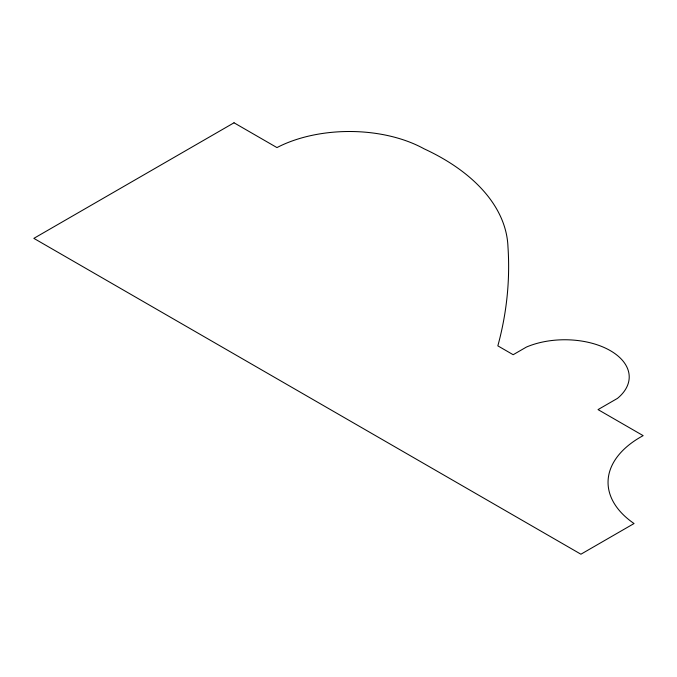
<?xml version="1.0" encoding="UTF-8"?>
<svg xmlns="http://www.w3.org/2000/svg" width="677" height="677" viewBox="0 0 677 677"><rect width="100%" height="100%" fill="white"/><g stroke="black" fill="none" stroke-linecap="round" stroke-linejoin="round"><path stroke-width="1.02" d="M234.022 122.791L33.85 238.363L580.917 554.209L634.044 523.533A110.833 63.985 0 0 1 643.15 435.641L598.036 409.602L617.441 398.398A64.442 37.201 0 0 0 609.808 350.356A64.442 37.201 0 0 0 526.452 347.047L513.174 354.714L497.84 345.854A881.014 508.647 0 0 0 507.962 246.758A223.638 129.112 0 0 0 424.09 148.813A108.066 62.394 0 0 0 276.961 147.586L234.022 122.791"/></g></svg>
